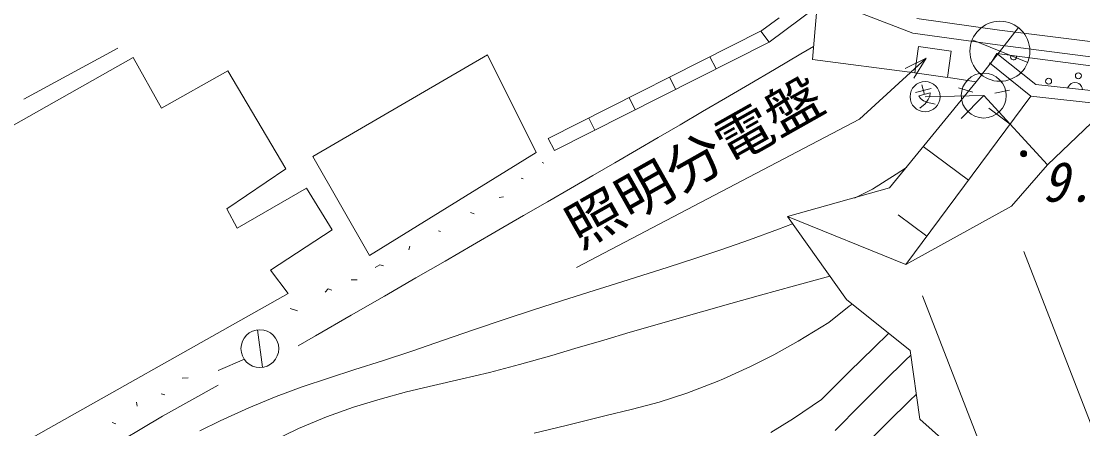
# Model space of a CAD drawing. Units: millimetres, scale not verified. Extents: x 40000 to 680000, y 20000 to 380000.
# Drawn here: x 191237 to 226439, y 248507 to 262016 of the extents above; entities that cross this region are included whole.
import ezdxf
from ezdxf.enums import TextEntityAlignment as Align

# ---------------------------------------------------------------- set-up
doc = ezdxf.new("R2010")
doc.units = ezdxf.units.MM
doc.header["$LTSCALE"] = 1000
doc.layers.add('S-BGD', color=7, linetype='Continuous', lineweight=13)
doc.styles.add('ＭＳ ゴシック', font='')
doc.styles.get('ＭＳ ゴシック').set_extended_font_data('MS Gothic')

msp = doc.modelspace()

# ---------------------------------------------------------------- linework, layer by layer
at = {"layer": 'S-BGD'}
for p, q in [((217594, 262485), (216036, 261322)), ((217476, 260744), (217616, 262411)), ((218987, 262321), (220807, 261618)), ((216367, 262131), (215798, 261707)), ((220933, 262106), (223679, 261725)), ((215798, 261707), (208716, 258130)), ((216036, 261322), (215762, 261689)), ((220807, 261618), (223613, 261229)), ((224305, 261805), (223078, 260240)), ((223679, 261725), (236737, 260057)), ((216036, 261322), (208919, 257728)), ((222769, 261394), (224614, 260651)), ((223613, 261229), (236673, 259561)), ((191327, 259431), (194437, 261124)), ((200909, 257534), (206699, 260902)), ((206699, 260902), (208317, 257663)), ((217088, 260931), (216215, 260418)), ((217513, 261181), (217088, 260931)), ((220874, 260304), (220996, 261175)), ((220996, 261175), (222076, 261024)), ((222076, 261024), (221954, 260153)), ((223378, 260600), (223592, 260949)), ((223592, 260949), (227564, 260423)), ((224881, 259918), (223592, 260949)), ((179106, 251873), (194944, 260812)), ((195888, 259131), (194944, 260812)), ((214280, 260435), (214077, 260837)), ((220874, 260304), (217476, 260744)), ((221244, 260791), (219031, 258765)), ((220545, 260444), (221244, 260791)), ((221244, 260791), (220835, 260127)), ((223342, 260637), (224722, 259533)), ((198088, 260376), (195888, 259131)), ((200009, 257120), (198088, 260376)), ((212940, 259758), (212736, 260160)), ((216215, 260418), (215386, 259932)), ((221954, 260153), (220874, 260304)), ((221981, 260149), (222903, 260009)), ((222903, 260009), (223077, 260232)), ((215386, 259932), (214593, 259467)), ((222903, 260009), (220033, 256488)), ((221105, 259904), (221189, 259590)), ((222796, 259662), (222318, 259810)), ((224881, 259918), (227492, 259629)), ((225938, 259801), (225964, 259856)), ((225964, 259856), (225999, 259901)), ((225999, 259901), (226053, 259951)), ((226053, 259951), (226111, 259974)), ((226111, 259974), (226171, 259985)), ((226171, 259985), (226248, 259977)), ((226248, 259977), (226304, 259953)), ((226304, 259953), (226356, 259917)), ((226356, 259917), (226398, 259857)), ((226398, 259857), (226423, 259805)), ((226423, 259805), (226435, 259746)), ((211599, 259081), (211396, 259484)), ((214593, 259467), (213828, 259019)), ((220576, 253956), (224722, 259533)), ((220895, 259654), (221409, 259791)), ((221377, 259641), (221001, 259540)), ((221001, 259540), (221062, 259455)), ((221062, 259455), (221162, 259381)), ((221209, 259515), (223154, 259551)), ((221314, 259422), (221364, 259536)), ((221364, 259536), (221377, 259641)), ((222408, 258794), (223154, 259551)), ((223154, 259551), (225270, 257251)), ((223521, 259628), (224011, 259730)), ((224722, 259533), (227348, 259243)), ((221035, 259132), (221212, 259273)), ((221162, 259381), (221298, 259317)), ((221212, 259273), (221314, 259422)), ((221298, 259317), (221549, 259270)), ((224031, 258603), (223321, 259131)), ((227348, 259243), (225270, 257251)), ((219031, 258765), (209651, 253850)), ((210259, 258405), (210056, 258807)), ((213828, 259019), (213085, 258586)), ((213085, 258586), (212357, 258161)), ((208919, 257728), (208716, 258130)), ((212357, 258161), (211636, 257742)), ((211636, 257742), (210916, 257323)), ((222649, 256745), (221149, 257860)), ((202784, 254254), (200909, 257534)), ((208317, 257663), (202784, 254254)), ((198056, 255799), (200009, 257120)), ((208570, 257311), (208509, 257330)), ((210916, 257323), (210189, 256901)), ((220590, 257163), (220249, 256944)), ((225270, 257251), (224074, 255890)), ((207877, 256794), (207816, 256813)), ((210189, 256901), (209448, 256472)), ((220249, 256944), (219470, 256454)), ((200698, 256482), (198395, 255154)), ((201543, 255102), (200698, 256482)), ((209448, 256472), (208686, 256031)), ((220033, 256488), (216647, 255538)), ((219470, 256454), (218872, 256153)), ((207086, 256174), (207226, 256197)), ((208686, 256031), (207897, 255574)), ((198395, 255154), (198056, 255799)), ((206253, 255634), (206131, 255672)), ((207897, 255574), (207072, 255097)), ((221267, 254886), (220316, 255593)), ((224074, 255890), (220576, 253956)), ((216809, 255302), (216346, 255124)), ((220576, 253956), (216647, 255538)), ((216647, 255538), (218607, 252796)), ((199508, 253768), (201543, 255102)), ((205139, 255048), (205078, 255067)), ((207072, 255097), (206206, 254596)), ((216346, 255124), (215389, 254774)), ((204086, 254443), (204124, 254565)), ((206206, 254596), (205290, 254067)), ((215389, 254774), (214468, 254451)), ((214468, 254451), (213572, 254149)), ((228833, 243216), (224487, 254383)), ((202972, 253857), (203131, 253941)), ((203131, 253941), (203253, 253903)), ((205290, 254067), (204318, 253505)), ((212693, 253862), (211821, 253584)), ((213572, 254149), (212693, 253862)), ((199508, 253768), (200084, 252990)), ((204318, 253505), (203282, 252907)), ((211821, 253584), (210947, 253311)), ((218047, 253569), (216876, 253245)), ((201321, 253039), (201419, 253142)), ((201419, 253142), (201540, 253104)), ((202177, 253439), (202378, 253443)), ((210947, 253311), (210063, 253034)), ((216876, 253245), (215752, 252934)), ((200084, 252990), (183687, 243758)), ((203282, 252907), (202177, 252267)), ((210063, 253034), (209158, 252750)), ((215752, 252934), (214765, 252659)), ((218607, 252796), (220715, 251099)), ((223629, 246475), (221122, 252918)), ((200153, 252492), (200395, 252417)), ((208224, 252451), (207252, 252133)), ((209158, 252750), (208224, 252451)), ((213877, 252410), (213050, 252175)), ((214765, 252659), (213877, 252410)), ((218695, 252567), (218023, 252028)), ((218788, 252641), (218695, 252567)), ((202177, 252267), (200993, 251583)), ((207252, 252133), (206232, 251788)), ((213050, 252175), (212246, 251944)), ((199075, 251790), (199236, 250547)), ((206232, 251788), (205240, 251442)), ((211427, 251706), (210554, 251448)), ((212246, 251944), (211427, 251706)), ((218023, 252028), (217006, 251416)), ((200993, 251583), (200419, 251251)), ((205240, 251442), (204188, 251081)), ((210554, 251448), (209590, 251162)), ((217006, 251416), (216193, 250957)), ((219517, 251198), (220002, 251664)), ((204188, 251081), (203216, 250763)), ((209590, 251162), (208832, 250935)), ((218697, 250393), (219517, 251198)), ((220715, 251099), (221041, 248829)), ((198637, 250813), (197770, 250442)), ((203216, 250763), (202301, 250472)), ((208832, 250935), (207765, 250633)), ((216193, 250957), (215419, 250567)), ((220565, 250780), (219851, 250082)), ((220736, 250943), (220565, 250780)), ((202301, 250472), (201422, 250188)), ((206763, 250377), (205814, 250152)), ((207765, 250633), (206763, 250377)), ((215419, 250567), (214520, 250164)), ((217776, 249476), (218697, 250393)), ((195917, 248926), (197766, 249950)), ((196575, 250186), (196776, 250191)), ((201422, 250188), (200558, 249894)), ((204903, 249940), (204016, 249726)), ((205814, 250152), (204903, 249940)), ((214314, 250076), (213308, 249685)), ((214520, 250164), (214314, 250076)), ((219851, 250082), (219076, 249310)), ((196003, 249632), (195882, 249669)), ((200558, 249894), (199686, 249571)), ((204016, 249726), (203139, 249493)), ((213308, 249685), (212394, 249393)), ((220696, 249436), (220921, 249654)), ((195086, 249251), (195063, 249391)), ((199686, 249571), (198785, 249202)), ((203139, 249493), (202260, 249224)), ((212394, 249393), (211510, 249158)), ((217776, 249476), (216844, 248842)), ((219076, 249310), (218224, 248448)), ((219985, 248736), (220696, 249436)), ((190198, 245511), (195917, 248926)), ((198785, 249202), (197833, 248768)), ((201363, 248903), (200435, 248514)), ((202260, 249224), (201363, 248903)), ((210590, 248937), (209574, 248684)), ((211510, 249158), (210590, 248937)), ((194375, 248673), (194253, 248711)), ((197833, 248768), (197160, 248434)), ((209310, 248615), (208248, 248361)), ((209574, 248684), (209310, 248615)), ((216844, 248842), (216094, 248387)), ((219219, 247969), (219985, 248736)), ((225449, 244870), (221041, 248829)), ((200435, 248514), (199463, 248041))]:
    msp.add_line(p, q, dxfattribs=at)
for centre, radius in [((223692, 261020), 995), ((223154, 259551), 746), ((226292, 260207), 99.5), ((221209, 259515), 498), ((225308, 260028), 99.5), ((224477, 257623), 100), ((224477, 257623), 87.5), ((224477, 257623), 75), ((224477, 257623), 62.5), ((224477, 257623), 50), ((224477, 257623), 37.5), ((224477, 257622), 25), ((224477, 257623), 12.5), ((199151, 251163), 627)]:
    msp.add_circle(centre, radius, dxfattribs=at)
msp.add_arc((224145, 260832), 99.5, 146.2149, 18.6861, dxfattribs=at)

# ---------------------------------------------------------------- texts
at = {"layer": 'S-BGD', "style": 'ＭＳ ゴシック', "width": 1.05}
msp.add_text('照明分電盤', height=1320, rotation=29.4, dxfattribs=at).set_placement((209952, 254113), align=Align.BOTTOM_LEFT)
at = {"layer": 'S-BGD', "style": 'ＭＳ ゴシック', "oblique": 15, "width": 0.95}
msp.add_text('9.92', height=1320, dxfattribs=at).set_placement((225085, 255637), align=Align.BOTTOM_LEFT)

doc.saveas('drawing.dxf')
